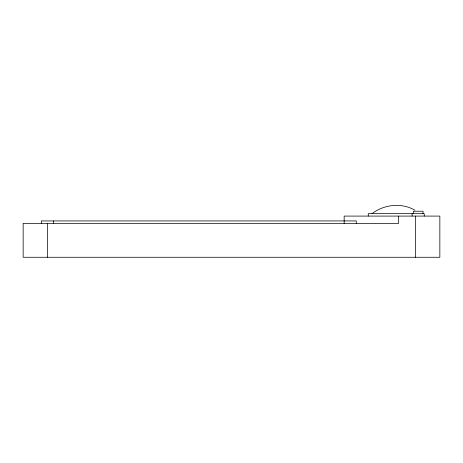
<?xml version="1.0" encoding="UTF-8"?>
<svg xmlns="http://www.w3.org/2000/svg" width="463" height="463" viewBox="0 0 463 463"><rect width="100%" height="100%" fill="white"/><g stroke="black" fill="none" stroke-linecap="round" stroke-linejoin="round"><path stroke-width="0.69" d="M372.015 213.663C384.093 204.328 401.595 202.487 414.935 210.196M424.23 216.088L424.23 213.663L368.259 213.663L368.259 216.088M423.014 213.663L423.014 211.244L413.326 211.244L413.326 213.663M415.624 216.088L415.624 257.272M412.116 213.663L412.116 216.088M398.666 216.088L398.666 223.357L23.15 223.357L23.15 257.272L439.85 257.272L439.85 216.088L344.154 216.088L344.154 223.357M356.267 223.357L356.267 220.932L41.323 220.932L41.323 223.357M53.436 220.932L53.436 223.357M47.376 223.357L47.376 257.272"/></g></svg>
